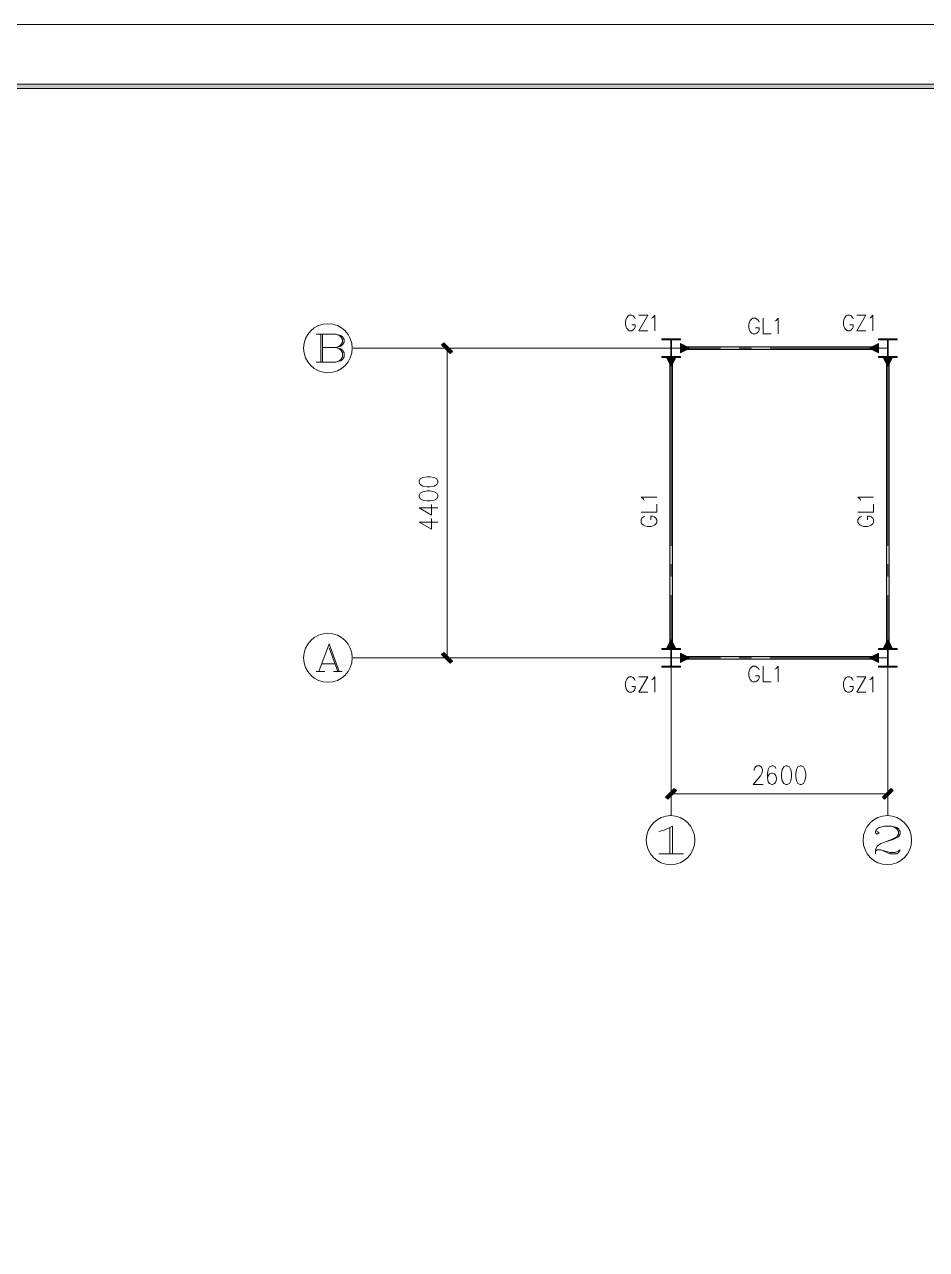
# Model space of a CAD drawing. Header units: millimetres. Extents: x 0 to 586, y 0 to 414.
# Drawn here: x 349.5 to 493.1, y 219 to 414.1 of the extents above; entities that cross this region are included whole.
import ezdxf

# ---------------------------------------------------------------- set-up
doc = ezdxf.new("R2010")
doc.units = ezdxf.units.MM

msp = doc.modelspace()

# ---------------------------------------------------------------- hatches: boundary and pattern name
h = msp.add_hatch(color=0)
h.dxf.hatch_style = 2
h.paths.add_polyline_path([(576.117861, 404.569083), (575.429944, 403.877639), (24.994306, 403.877639), (24.302861, 404.569083)])
h = msp.add_hatch(color=0)
h.dxf.hatch_style = 2
h.paths.add_polyline_path([(417.632444, 362.027611), (417.283194, 361.678361), (415.903833, 363.057722), (416.249556, 363.406972)])
h = msp.add_hatch(color=0)
h.dxf.hatch_style = 2
h.paths.add_polyline_path([(453.908583, 363.2835), (453.908583, 361.805361), (455.39025, 362.542667)])
h = msp.add_hatch(color=0)
h.dxf.hatch_style = 2
h.paths.add_polyline_path([(485.461028, 361.805361), (485.461028, 363.2835), (483.979361, 362.542667)])
h = msp.add_hatch(color=0)
h.dxf.hatch_style = 2
h.paths.add_polyline_path([(453.171278, 361.064528), (451.693139, 361.064528), (452.430444, 359.586389)])
h = msp.add_hatch(color=0)
h.dxf.hatch_style = 2
h.paths.add_polyline_path([(452.652694, 314.727167), (452.208194, 314.727167), (452.208194, 361.064528), (452.652694, 361.064528)])
h = msp.add_hatch(color=0)
h.dxf.hatch_style = 2
h.paths.add_polyline_path([(453.908583, 362.320417), (453.908583, 362.764917), (485.461028, 362.764917), (485.461028, 362.320417)])
h = msp.add_hatch(color=0)
h.dxf.hatch_style = 2
h.paths.add_polyline_path([(487.676472, 361.064528), (486.198333, 361.064528), (486.939167, 359.586389)])
h = msp.add_hatch(color=0)
h.dxf.hatch_style = 2
h.paths.add_polyline_path([(487.161417, 314.727167), (486.716917, 314.727167), (486.716917, 361.064528), (487.161417, 361.064528)])
h = msp.add_hatch(color=0)
h.dxf.hatch_style = 2
h.paths.add_polyline_path([(451.693139, 314.727167), (453.171278, 314.727167), (452.430444, 316.205306)])
h = msp.add_hatch(color=0)
h.dxf.hatch_style = 2
h.paths.add_polyline_path([(486.198333, 314.727167), (487.676472, 314.727167), (486.939167, 316.205306)])
h = msp.add_hatch(color=0)
h.dxf.hatch_style = 2
h.paths.add_polyline_path([(415.903833, 313.764083), (416.249556, 314.113333), (417.632444, 312.730444), (417.283194, 312.384722)])
h = msp.add_hatch(color=0)
h.dxf.hatch_style = 2
h.paths.add_polyline_path([(453.908583, 313.986333), (453.908583, 312.508194), (455.39025, 313.249028)])
h = msp.add_hatch(color=0)
h.dxf.hatch_style = 2
h.paths.add_polyline_path([(453.908583, 313.026778), (453.908583, 313.471278), (485.461028, 313.471278), (485.461028, 313.026778)])
h = msp.add_hatch(color=0)
h.dxf.hatch_style = 2
h.paths.add_polyline_path([(485.461028, 312.508194), (485.461028, 313.986333), (483.979361, 313.249028)])
h = msp.add_hatch(color=0)
h.dxf.hatch_style = 2
h.paths.add_polyline_path([(452.9455, 292.456306), (453.29475, 292.107056), (451.915389, 290.727694), (451.566139, 291.076944)])
h = msp.add_hatch(color=0)
h.dxf.hatch_style = 2
h.paths.add_polyline_path([(486.424111, 290.727694), (486.074861, 291.076944), (487.454222, 292.456306), (487.803472, 292.107056)])

# ---------------------------------------------------------------- linework, layer by layer
at = {"color": 0, "lineweight": 0}
for points in [[(0, 0), (585.632278, 0), (585.632278, 414.0835), (0, 414.0835)], [(576.117861, 404.569083), (575.429944, 403.877639), (24.994306, 403.877639), (24.302861, 404.569083)], [(417.632444, 362.027611), (417.283194, 361.678361), (415.903833, 363.057722), (416.249556, 363.406972)], [(453.908583, 363.2835), (453.908583, 361.805361), (455.39025, 362.542667)], [(485.461028, 361.805361), (485.461028, 363.2835), (483.979361, 362.542667)], [(453.171278, 361.064528), (451.693139, 361.064528), (452.430444, 359.586389)], [(452.652694, 314.727167), (452.208194, 314.727167), (452.208194, 361.064528), (452.652694, 361.064528)], [(453.908583, 362.320417), (453.908583, 362.764917), (485.461028, 362.764917), (485.461028, 362.320417)], [(487.676472, 361.064528), (486.198333, 361.064528), (486.939167, 359.586389)], [(487.161417, 314.727167), (486.716917, 314.727167), (486.716917, 361.064528), (487.161417, 361.064528)], [(412.330194, 341.164333), (412.471306, 340.825667), (412.894639, 340.599889), (413.596667, 340.487), (414.02, 340.487), (414.725556, 340.599889), (415.145361, 340.825667), (415.286472, 341.164333), (415.286472, 341.390111), (415.145361, 341.72525), (414.725556, 341.951028), (414.02, 342.063917), (413.596667, 342.063917), (412.894639, 341.951028), (412.471306, 341.72525), (412.330194, 341.390111)], [(412.330194, 338.910083), (412.471306, 338.571417), (412.894639, 338.345639), (413.596667, 338.23275), (414.02, 338.23275), (414.725556, 338.345639), (415.145361, 338.571417), (415.286472, 338.910083), (415.286472, 339.135861), (415.145361, 339.474528), (414.725556, 339.696778), (414.02, 339.809667), (413.596667, 339.809667), (412.894639, 339.696778), (412.471306, 339.474528), (412.330194, 339.135861)], [(451.693139, 314.727167), (453.171278, 314.727167), (452.430444, 316.205306)], [(486.198333, 314.727167), (487.676472, 314.727167), (486.939167, 316.205306)], [(415.903833, 313.764083), (416.249556, 314.113333), (417.632444, 312.730444), (417.283194, 312.384722)], [(453.908583, 313.986333), (453.908583, 312.508194), (455.39025, 313.249028)], [(453.908583, 313.026778), (453.908583, 313.471278), (485.461028, 313.471278), (485.461028, 313.026778)], [(485.461028, 312.508194), (485.461028, 313.986333), (483.979361, 313.249028)], [(470.697278, 296.029944), (470.362139, 295.888833), (470.136361, 295.4655), (470.023472, 294.759944), (470.023472, 294.340139), (470.136361, 293.634583), (470.362139, 293.21125), (470.697278, 293.070139), (470.923056, 293.070139), (471.261722, 293.21125), (471.4875, 293.634583), (471.600389, 294.340139), (471.600389, 294.759944), (471.4875, 295.4655), (471.261722, 295.888833), (470.923056, 296.029944)], [(472.951528, 296.029944), (472.612861, 295.888833), (472.390611, 295.4655), (472.277722, 294.759944), (472.277722, 294.340139), (472.390611, 293.634583), (472.612861, 293.21125), (472.951528, 293.070139), (473.177306, 293.070139), (473.515972, 293.21125), (473.74175, 293.634583), (473.854639, 294.340139), (473.854639, 294.759944), (473.74175, 295.4655), (473.515972, 295.888833), (473.177306, 296.029944)], [(452.9455, 292.456306), (453.29475, 292.107056), (451.915389, 290.727694), (451.566139, 291.076944)], [(486.424111, 290.727694), (486.074861, 291.076944), (487.454222, 292.456306), (487.803472, 292.107056)]]:
    msp.add_lwpolyline(points, close=True, dxfattribs=at)
for points in [[(446.69075, 367.206389), (446.588444, 367.44275), (446.387361, 367.675583), (446.18275, 367.792), (445.780583, 367.792), (445.575972, 367.675583), (445.374889, 367.44275), (445.272583, 367.206389), (445.170278, 366.853611), (445.170278, 366.268), (445.272583, 365.915222), (445.374889, 365.682389), (445.575972, 365.446028), (445.780583, 365.329611), (446.18275, 365.329611), (446.387361, 365.446028), (446.588444, 365.682389), (446.69075, 365.915222), (446.69075, 366.268), (446.18275, 366.268)], [(447.297528, 367.792), (448.715694, 367.792), (447.297528, 365.329611), (448.715694, 365.329611)], [(449.322472, 367.322806), (449.527083, 367.44275), (449.830472, 367.792), (449.830472, 365.329611)], [(466.428667, 366.7125), (466.322833, 366.948861), (466.104111, 367.181694), (465.888917, 367.301639), (465.455, 367.301639), (465.236278, 367.181694), (465.021083, 366.948861), (464.911722, 366.7125), (464.805889, 366.36325), (464.805889, 365.774111), (464.911722, 365.421333), (465.021083, 365.1885), (465.236278, 364.952139), (465.455, 364.835722), (465.888917, 364.835722), (466.104111, 364.952139), (466.322833, 365.1885), (466.428667, 365.421333), (466.428667, 365.774111), (465.888917, 365.774111)], [(467.077778, 367.301639), (467.077778, 364.835722), (468.379528, 364.835722)], [(468.922806, 366.832444), (469.138, 366.948861), (469.462556, 367.301639), (469.462556, 364.835722)], [(481.414667, 367.206389), (481.312361, 367.44275), (481.10775, 367.675583), (480.906667, 367.792), (480.500972, 367.792), (480.299889, 367.675583), (480.095278, 367.44275), (479.9965, 367.206389), (479.894194, 366.853611), (479.894194, 366.268), (479.9965, 365.915222), (480.095278, 365.682389), (480.299889, 365.446028), (480.500972, 365.329611), (480.906667, 365.329611), (481.10775, 365.446028), (481.312361, 365.682389), (481.414667, 365.915222), (481.414667, 366.268), (480.906667, 366.268)], [(482.021444, 367.792), (483.439611, 367.792), (482.021444, 365.329611), (483.439611, 365.329611)], [(484.046389, 367.322806), (484.247472, 367.44275), (484.550861, 367.792), (484.550861, 365.329611)], [(395.915444, 364.751056), (399.069278, 364.751056), (399.8595, 364.542917), (400.120556, 364.33125), (400.385139, 363.911444), (400.385139, 363.491639), (400.120556, 363.068306), (399.8595, 362.860167), (399.069278, 362.6485)], [(396.705667, 360.334278), (396.705667, 364.751056)], [(396.966722, 364.751056), (396.966722, 360.334278)], [(399.069278, 364.751056), (399.594917, 364.542917), (399.8595, 364.33125), (400.120556, 363.911444), (400.120556, 363.491639), (399.8595, 363.068306), (399.594917, 362.860167), (399.069278, 362.6485)], [(453.908583, 364.020806), (450.952306, 364.020806)], [(450.952306, 364.020806), (450.952306, 363.876167)], [(450.952306, 363.876167), (452.381056, 363.876167)], [(452.381056, 363.876167), (452.381056, 361.212694)], [(452.479833, 363.876167), (453.908583, 363.876167)], [(452.479833, 361.212694), (452.479833, 363.876167)], [(453.908583, 363.876167), (453.908583, 364.020806)], [(488.417306, 364.020806), (485.461028, 364.020806)], [(485.461028, 364.020806), (485.461028, 363.876167)], [(485.461028, 363.876167), (486.889778, 363.876167)], [(486.889778, 363.876167), (486.889778, 361.212694)], [(486.988556, 363.876167), (488.417306, 363.876167)], [(486.988556, 361.212694), (486.988556, 363.876167)], [(488.417306, 363.876167), (488.417306, 364.020806)], [(396.966722, 362.6485), (399.069278, 362.6485), (399.8595, 362.436833), (400.120556, 362.228694), (400.385139, 361.808889), (400.385139, 361.177417), (400.120556, 360.754083), (399.8595, 360.545944), (399.069278, 360.334278), (395.915444, 360.334278)], [(399.069278, 362.6485), (399.594917, 362.436833), (399.8595, 362.228694), (400.120556, 361.808889), (400.120556, 361.177417), (399.8595, 360.754083), (399.594917, 360.545944), (399.069278, 360.334278)], [(401.831528, 362.542667), (442.573833, 362.542667)], [(404.121056, 362.542667), (422.853556, 362.542667)], [(423.841333, 362.542667), (406.093083, 362.542667)], [(423.841333, 362.542667), (413.981194, 362.542667)], [(425.446472, 362.542667), (414.302222, 362.542667)], [(416.768139, 313.256083), (416.768139, 362.532083)], [(425.809833, 362.542667), (427.781861, 362.542667)], [(430.741667, 362.542667), (460.318556, 362.542667)], [(450.952306, 361.212694), (450.952306, 361.064528)], [(450.952306, 361.212694), (452.381056, 361.212694)], [(450.952306, 361.064528), (453.908583, 361.064528)], [(452.430444, 331.096056), (452.430444, 362.542667)], [(452.479833, 361.212694), (453.908583, 361.212694)], [(453.908583, 361.064528), (453.908583, 361.212694)], [(463.274833, 362.542667), (465.246861, 362.542667)], [(468.206667, 362.542667), (486.939167, 362.542667)], [(485.461028, 361.212694), (485.461028, 361.064528)], [(485.461028, 361.212694), (486.889778, 361.212694)], [(485.461028, 361.064528), (488.417306, 361.064528)], [(486.939167, 331.096056), (486.939167, 362.542667)], [(486.988556, 361.212694), (488.417306, 361.212694)], [(488.417306, 361.064528), (488.417306, 361.212694)], [(412.330194, 337.107389), (414.302222, 335.9785), (414.302222, 337.671833)], [(448.144194, 338.275083), (448.027778, 338.493806), (447.675, 338.818361), (450.137389, 338.818361)], [(447.675, 336.433583), (450.137389, 336.433583), (450.137389, 337.735333)], [(482.649389, 338.275083), (482.532972, 338.493806), (482.180194, 338.818361), (484.646111, 338.818361)], [(482.649389, 338.275083), (482.532972, 338.493806), (482.180194, 338.818361), (484.646111, 338.818361)], [(482.180194, 336.433583), (484.646111, 336.433583), (484.646111, 337.735333)], [(482.180194, 336.433583), (484.646111, 336.433583), (484.646111, 337.735333)], [(412.330194, 337.107389), (415.286472, 337.107389)], [(448.260611, 335.784472), (448.027778, 335.675111), (447.791417, 335.459917), (447.675, 335.241194), (447.675, 334.810806), (447.791417, 334.592083), (448.027778, 334.376889), (448.260611, 334.267528), (448.613389, 334.158167), (449.199, 334.158167), (449.551778, 334.267528), (449.788139, 334.376889), (450.020972, 334.592083), (450.137389, 334.810806), (450.137389, 335.241194), (450.020972, 335.459917), (449.788139, 335.675111), (449.551778, 335.784472), (449.199, 335.784472), (449.199, 335.241194)], [(482.769333, 335.784472), (482.532972, 335.675111), (482.300139, 335.459917), (482.180194, 335.241194), (482.180194, 334.810806), (482.300139, 334.592083), (482.532972, 334.376889), (482.769333, 334.267528), (483.118583, 334.158167), (483.707722, 334.158167), (484.0605, 334.267528), (484.293333, 334.376889), (484.529694, 334.592083), (484.646111, 334.810806), (484.646111, 335.241194), (484.529694, 335.459917), (484.293333, 335.675111), (484.0605, 335.784472), (483.707722, 335.784472), (483.707722, 335.241194)], [(482.769333, 335.784472), (482.532972, 335.675111), (482.300139, 335.459917), (482.180194, 335.241194), (482.180194, 334.810806), (482.300139, 334.592083), (482.532972, 334.376889), (482.769333, 334.267528), (483.118583, 334.158167), (483.707722, 334.158167), (484.0605, 334.267528), (484.293333, 334.376889), (484.529694, 334.592083), (484.646111, 334.810806), (484.646111, 335.241194), (484.529694, 335.459917), (484.293333, 335.675111), (484.0605, 335.784472), (483.707722, 335.784472), (483.707722, 335.241194)], [(412.330194, 334.853139), (414.302222, 333.727778), (414.302222, 335.417583)], [(412.330194, 334.853139), (415.286472, 334.853139)], [(452.430444, 326.16775), (452.430444, 328.139778)], [(486.939167, 326.16775), (486.939167, 328.139778)], [(452.430444, 291.761333), (452.430444, 323.207944)], [(486.939167, 291.761333), (486.939167, 323.207944)], [(398.003889, 315.457417), (396.377583, 311.040639)], [(398.003889, 315.457417), (399.626667, 311.040639)], [(398.003889, 314.825944), (399.393833, 311.040639)], [(453.908583, 314.727167), (450.952306, 314.727167)], [(450.952306, 314.727167), (450.952306, 314.579)], [(450.952306, 314.579), (452.381056, 314.579)], [(452.381056, 314.579), (452.381056, 311.915528)], [(452.479833, 314.579), (453.908583, 314.579)], [(452.479833, 311.915528), (452.479833, 314.579)], [(453.908583, 314.579), (453.908583, 314.727167)], [(488.417306, 314.727167), (485.461028, 314.727167)], [(485.461028, 314.727167), (485.461028, 314.579)], [(485.461028, 314.579), (486.889778, 314.579)], [(486.889778, 314.579), (486.889778, 311.915528)], [(486.988556, 314.579), (488.417306, 314.579)], [(486.988556, 311.915528), (486.988556, 314.579)], [(488.417306, 314.579), (488.417306, 314.727167)], [(396.84325, 312.300056), (398.931694, 312.300056)], [(401.831528, 313.249028), (442.573833, 313.249028)], [(404.121056, 313.249028), (422.853556, 313.249028)], [(423.841333, 313.249028), (413.981194, 313.249028)], [(423.841333, 313.249028), (413.981194, 313.249028)], [(425.446472, 313.249028), (414.302222, 313.249028)], [(425.809833, 313.249028), (427.781861, 313.249028)], [(430.741667, 313.249028), (460.318556, 313.249028)], [(463.274833, 313.249028), (465.246861, 313.249028)], [(468.206667, 313.249028), (486.939167, 313.249028)], [(395.915444, 311.040639), (397.305389, 311.040639)], [(398.698861, 311.040639), (400.092333, 311.040639)], [(446.69075, 309.629528), (446.588444, 309.862361), (446.387361, 310.098722), (446.18275, 310.215139), (445.780583, 310.215139), (445.575972, 310.098722), (445.374889, 309.862361), (445.272583, 309.629528), (445.170278, 309.27675), (445.170278, 308.687611), (445.272583, 308.338361), (445.374889, 308.102), (445.575972, 307.869167), (445.780583, 307.749222), (446.18275, 307.749222), (446.387361, 307.869167), (446.588444, 308.102), (446.69075, 308.338361), (446.69075, 308.687611), (446.18275, 308.687611)], [(447.297528, 310.215139), (448.715694, 310.215139), (447.297528, 307.749222), (448.715694, 307.749222)], [(449.322472, 309.745944), (449.527083, 309.862361), (449.830472, 310.215139), (449.830472, 307.749222)], [(450.952306, 311.915528), (450.952306, 311.767361)], [(450.952306, 311.915528), (452.381056, 311.915528)], [(450.952306, 311.767361), (453.908583, 311.767361)], [(452.479833, 311.915528), (453.908583, 311.915528)], [(453.908583, 311.767361), (453.908583, 311.915528)], [(466.428667, 311.312278), (466.322833, 311.548639), (466.104111, 311.781472), (465.888917, 311.897889), (465.455, 311.897889), (465.236278, 311.781472), (465.021083, 311.548639), (464.911722, 311.312278), (464.805889, 310.9595), (464.805889, 310.373889), (464.911722, 310.021111), (465.021083, 309.788278), (465.236278, 309.551917), (465.455, 309.4355), (465.888917, 309.4355), (466.104111, 309.551917), (466.322833, 309.788278), (466.428667, 310.021111), (466.428667, 310.373889), (465.888917, 310.373889)], [(467.077778, 311.897889), (467.077778, 309.4355), (468.379528, 309.4355)], [(468.922806, 311.428694), (469.138, 311.548639), (469.462556, 311.897889), (469.462556, 309.4355)], [(481.414667, 309.629528), (481.312361, 309.862361), (481.10775, 310.098722), (480.906667, 310.215139), (480.500972, 310.215139), (480.299889, 310.098722), (480.095278, 309.862361), (479.9965, 309.629528), (479.894194, 309.27675), (479.894194, 308.687611), (479.9965, 308.338361), (480.095278, 308.102), (480.299889, 307.869167), (480.500972, 307.749222), (480.906667, 307.749222), (481.10775, 307.869167), (481.312361, 308.102), (481.414667, 308.338361), (481.414667, 308.687611), (480.906667, 308.687611)], [(482.021444, 310.215139), (483.439611, 310.215139), (482.021444, 307.749222), (483.439611, 307.749222)], [(484.046389, 309.745944), (484.247472, 309.862361), (484.550861, 310.215139), (484.550861, 307.749222)], [(485.461028, 311.915528), (485.461028, 311.767361)], [(485.461028, 311.915528), (486.889778, 311.915528)], [(485.461028, 311.767361), (488.417306, 311.767361)], [(486.988556, 311.915528), (488.417306, 311.915528)], [(488.417306, 311.767361), (488.417306, 311.915528)], [(452.430444, 299.007389), (452.430444, 289.126083)], [(452.430444, 288.166528), (452.430444, 299.007389)], [(486.939167, 299.007389), (486.939167, 289.126083)], [(486.939167, 288.166528), (486.939167, 299.007389)], [(465.627861, 295.324389), (465.627861, 295.4655), (465.74075, 295.747722), (465.853639, 295.888833), (466.079417, 296.029944), (466.530972, 296.029944), (466.75675, 295.888833), (466.866111, 295.747722), (466.979, 295.4655), (466.979, 295.183278), (466.866111, 294.901056), (466.643861, 294.477722), (465.514972, 293.070139), (467.091889, 293.070139)], [(469.120361, 295.606611), (469.007472, 295.888833), (468.672333, 296.029944), (468.446556, 296.029944), (468.107889, 295.888833), (467.882111, 295.4655), (467.769222, 294.759944), (467.769222, 294.057917), (467.882111, 293.493472), (468.107889, 293.21125), (468.446556, 293.070139), (468.559444, 293.070139), (468.894583, 293.21125), (469.120361, 293.493472), (469.23325, 293.916806), (469.23325, 294.057917), (469.120361, 294.477722), (468.894583, 294.759944), (468.559444, 294.901056), (468.446556, 294.901056), (468.107889, 294.759944), (467.882111, 294.477722), (467.769222, 294.057917)], [(486.928583, 291.592), (452.441028, 291.592)], [(450.458417, 285.587722), (451.336833, 285.799389), (452.649167, 286.430861), (452.649167, 282.014083)], [(452.211722, 286.219194), (452.211722, 282.014083)], [(485.249361, 285.587722), (485.528056, 285.379583), (485.249361, 285.167917), (484.967139, 285.379583), (484.967139, 285.587722), (485.249361, 286.011056), (485.528056, 286.219194), (486.374722, 286.430861), (487.500083, 286.430861), (488.34675, 286.219194), (488.628972, 286.011056), (488.911194, 285.587722), (488.911194, 285.167917), (488.628972, 284.748111), (487.782306, 284.328306), (486.374722, 283.904972), (485.810278, 283.696833), (485.249361, 283.277028), (484.967139, 282.645556), (484.967139, 282.014083)], [(487.500083, 286.430861), (488.064528, 286.219194), (488.34675, 286.011056), (488.628972, 285.587722), (488.628972, 285.167917), (488.34675, 284.748111), (487.500083, 284.328306), (486.374722, 283.904972)], [(450.458417, 282.014083), (454.402472, 282.014083)], [(484.967139, 282.433889), (485.249361, 282.645556), (485.810278, 282.645556), (487.221389, 282.222222), (488.064528, 282.222222), (488.628972, 282.433889), (488.911194, 282.645556)], [(485.810278, 282.645556), (487.221389, 282.014083), (488.34675, 282.014083), (488.628972, 282.222222), (488.911194, 282.645556)]]:
    msp.add_lwpolyline(points, dxfattribs=at)
for centre, ratio in [((397.806333, 362.544431), 0.989607), ((397.806333, 313.247264), 0.989607), ((452.351069, 284.220708), 0.990059), ((486.858028, 284.220708), 0.989607)]:
    msp.add_ellipse(centre, major_axis=(0, 3.903486), ratio=ratio, start_param=0, end_param=6.283185, dxfattribs=at)

doc.saveas('drawing.dxf')
